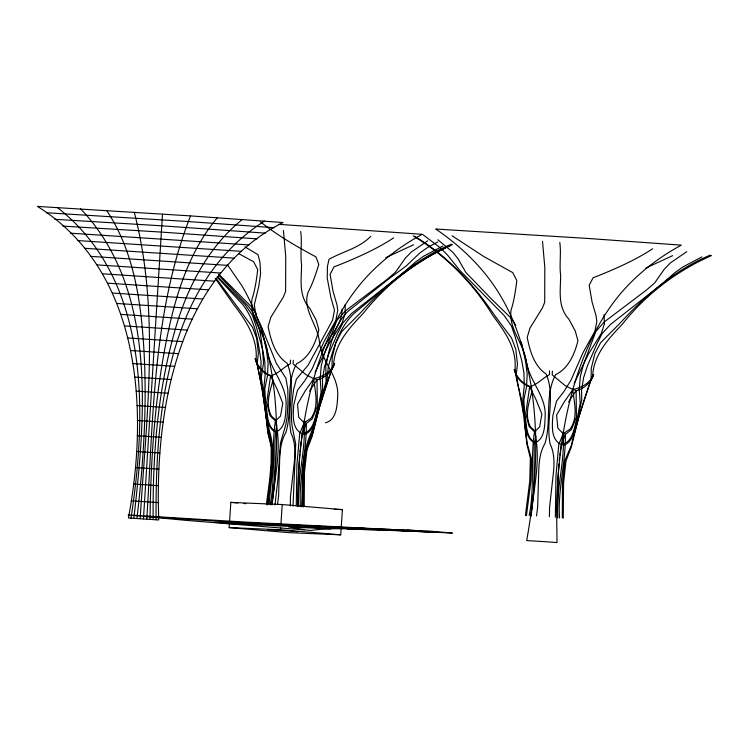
<?xml version="1.0" encoding="UTF-8"?>
<svg xmlns="http://www.w3.org/2000/svg" width="749" height="749" viewBox="0 0 749 749"><rect width="100%" height="100%" fill="white"/><g stroke="black" fill="none" stroke-linecap="round" stroke-linejoin="round"><path stroke-width="1.12" d="M158.301 502.607C157.384 399.161 181.464 273.816 283.019 222.528L190.527 215.899L37.45 206.406C141.187 271.26 148.92 409.563 128.416 517.98L158.741 519.975L158.301 502.607L131.337 500.828M297.493 506.455C297.821 442.884 307.184 377.693 336.348 320.506A202.707 131.89 -85.2 0 1 353.481 292.915C371.41 268.311 395.556 248.78 422.193 234.287L279.077 224.363M300.48 506.614C298.467 478.667 306.931 451.319 306.247 423.55L304.038 420.975M533.878 490.707L534.262 443.53L535.947 435.843M302.933 506.137C303.897 482.543 302.296 457.798 310.966 435.403L314.028 427.351L319.477 406.164L326.845 381.85L328.268 367.001C333.595 347.985 339.344 327.379 354.09 313.391L354.867 312.745C384.696 288.215 413.879 261.579 449.662 245.99M290.331 505.875L290.443 496.83L294.076 464.118C295.331 453.622 295.677 442.678 290.977 432.988C286.53 409.862 296.557 385.286 287.045 363.181C275.061 355.185 270.782 339.962 268.114 326.573L270.885 317.22L283.356 297.016L285.622 291.427L285.725 256.42L283.422 230.42M298.654 506.549C296.632 478.386 306.135 450.776 304.085 422.811L298.729 417.249L297.512 404.179L305.283 390.847L313.756 378.676C322.154 377 331.264 372.206 334.447 363.761M549.42 516.735L549.532 507.691L553.165 474.978C554.419 464.474 554.766 453.538 550.066 443.848C545.618 420.723 555.646 396.146 546.133 374.041C534.149 366.046 529.871 350.822 527.202 337.434L529.974 328.081L542.445 307.876L544.71 302.287L544.804 267.271L542.51 241.281M557.743 517.409C555.721 489.247 565.214 461.637 563.173 433.671L557.808 428.11L556.601 415.04L564.371 401.707L572.845 389.536C581.243 387.86 590.352 383.067 593.536 374.622M304.206 506.165L304.478 472.422L306.921 449.943L312.23 436.19L319.739 406.155L331.994 368.714L332.182 357.451L335.814 342.639L341.591 331.779L360.69 312.623C386.353 284.508 415.704 259.182 451.16 244.249M563.276 518.158L563.566 483.283L566.01 460.804L571.318 447.05L578.827 417.015L591.083 379.574L591.27 368.311L594.893 353.5L600.679 342.639L619.779 323.484C645.432 295.368 674.793 270.043 710.249 255.109M150.015 519.3C150.905 451.619 155.717 383.516 171.437 317.501C180.2 281.802 193.373 246.093 217.425 217.706M301.557 506.801C302.999 482.936 300.583 457.583 310.142 435.113L313.559 427.183L326.058 381.578L325.815 366.158C329.953 347.021 333.455 325.506 348.023 311.303L388.235 279.321L406.389 265.811L419.796 252.993L427.988 247.226L437.856 241.918M303.214 506.961L303.373 472.039L305.826 449.559L312.146 434.776C317.951 410.986 325.075 387.505 333.577 364.613C334.812 343.838 349.24 327.912 362.975 313.681L363.143 313.475C386.699 283.599 417.642 260.006 452.462 244.698M562.302 517.821L562.462 482.899L564.915 460.42L571.234 445.636C577.039 421.846 584.164 398.365 592.665 375.474C593.901 354.698 608.328 338.773 622.063 324.542L622.222 324.336C645.788 294.46 676.731 270.866 711.55 255.559M146.767 519.066C153.358 417.614 152.787 311.856 190.527 215.899M143.462 518.851L162.514 214.064M229.55 521.866L230.842 502.392L282.223 504.545L342.405 509.629L340.729 534.833L289.348 532.679L229.166 527.596L229.4 524.16M229.166 527.596L280.547 529.749L280.697 527.455M280.856 525.161L282.223 504.545M299.787 454.128L299.001 465.307L298.392 505.463M299.946 451.89L301.229 441.002M558.951 463.865L558.089 476.167L557.509 517.952M140.166 518.636C146.345 417.287 160.333 311.912 134.249 212.239M293.318 360.288L293.084 363.939L305.966 374.697L313.756 378.676C314.983 391.999 319.467 406.276 310.938 418.279L304.085 422.811L299.703 433.69L296.904 464.586L296.258 505.781M552.406 371.148L552.172 374.8L565.055 385.557L572.845 389.536C574.071 402.859 578.556 417.137 570.026 429.14L563.173 433.671L558.791 444.55L555.992 475.446L555.346 517.203M267.337 504.91L271.793 470.297L272.346 447.696L268.236 433.334L262.187 388.562L257.104 364.014L258.377 353.303L256.72 338.464L252.413 327.079L216.349 278.684M269.125 503.946C270.838 480.418 276.4 455.954 269.977 432.744L267.646 424.346L261.289 377.599L263.526 362.806C261.907 343.332 261.214 321.387 247.994 305.817L218.39 274.92M273.085 495.22C277.327 472.02 272.383 448.033 276.858 424.983M526.425 515.771L530.882 481.158L531.434 458.557L527.324 444.194L524.749 424.739M532.904 499.489L531.678 510.35M533.148 497.299L533.634 492.898M136.945 518.439C144.782 451.179 148.62 382.954 140.999 315.488C136.618 278.768 127.555 241.534 106.648 210.478M271.971 504.76L272.215 502.654M272.467 500.547L272.964 496.325M531.434 512.456L530.985 516.183M266.363 504.573L269.734 479.145L271.091 463.051L271.25 447.322L267.655 431.892C265.689 407.381 261.167 383.16 256.111 359.211C257.74 338.379 245.906 320.375 233.725 304.609L215.206 278.291M525.452 515.434L529.786 480.783L530.339 458.182L526.884 444.045L523.401 413.401L516.192 374.875L517.465 364.164L515.799 349.324L511.501 337.939L495.126 316.097C473.761 284.536 447.659 255.784 414.497 236.31M267.636 504.601C269.827 480.774 274.874 456.122 269.153 432.463L267.178 424.177L264.575 402.522L260.493 377.327L261.083 361.954C258.293 342.134 255.521 320.563 242.639 304.469L216.995 276.924M277.579 503.918L278.591 496.063L279.555 463.182C279.798 452.705 280.435 441.863 285.846 432.66C292.747 410.19 285.182 384.817 296.548 363.799C309.421 357.582 315.629 343.014 318.859 329.86L316.181 320.16L309.796 308.326C298.411 295.949 301.426 279.911 301.566 264.734C300.134 253.705 302.231 242.592 300.705 231.544M536.527 515.902L537.679 506.923L538.643 474.042C538.887 463.565 539.523 452.724 544.935 443.52C551.835 421.05 544.27 395.678 555.636 374.659C568.51 368.442 574.708 353.874 577.947 340.72L575.269 331.021L568.884 319.186C557.49 306.809 560.514 290.771 560.655 275.595C559.213 264.566 561.319 253.452 559.793 242.404M301.51 438.839L302.081 434.514L306.247 423.55L312.314 418.757L317.333 406.145L317.014 379.809L313.794 378.217M559.194 460.513L559.615 457.274M559.896 455.111L561.17 445.374M270.08 504.695C275.829 477.047 271.072 448.604 275.417 420.947L280.529 416.07L282.794 403.224L277.055 389.021L270.558 375.876C262.871 373.274 256.767 366.645 255.119 358.621M529.169 515.555C534.908 487.908 530.161 459.465 534.505 431.808L539.617 426.93L541.883 414.085L536.144 399.882L529.646 386.737C521.959 384.134 515.855 377.505 514.207 369.482M133.874 518.261C145.372 416.613 157.477 289.62 80.677 208.868M271.597 504.742C280.238 441.638 279.199 375.352 256.205 315.226A202.736 143.527 -86.9 0 0 241.777 285.556L227.312 264.547M274.986 504.91L277.87 479.472L280.435 443.08L285.715 424.955L287.045 417.848L287.962 403.505L287.831 389.574L285.968 378.395L276.269 363.125L261.261 326.255L256.064 315.245L254.276 304.965L258.751 286.474L260.586 273.741L259.959 262.103L258.002 254.679L245.017 246.936M272.224 504.227C274.452 476.692 282.298 448.276 275.417 420.947L270.033 415.629L266.719 402.55L270.558 375.876C278.3 373.845 283.412 367.244 290.415 363.761L290.472 360.1M531.228 515.64C533.522 487.927 541.377 459.324 534.505 431.808L529.122 426.49L525.807 413.411L529.646 386.737C537.389 384.705 542.501 378.105 549.504 374.622L549.56 370.961M131.009 518.102C147.085 413.083 150.315 279.63 57.289 207.482M272.973 380.192C269.855 392.017 265.165 404.32 271.41 416.107L276.812 421.004M532.062 391.053C528.944 402.878 524.253 415.18 530.498 426.967L535.891 431.864M561.544 444.372L565.336 434.411L571.403 429.617L576.421 417.006L576.103 390.669L572.882 389.077M334.663 363.836C331.873 371.719 325.141 377.88 317.014 379.809L309.515 391.147M593.751 374.697C590.952 382.58 584.229 388.74 576.103 390.669L568.603 402.007M322.201 350.785C328.24 336.778 342.827 324.935 342.012 308.991M315.076 372.496L329.242 343.426L342.199 322.669L345.326 313.035L345.083 304.759M574.155 383.357L588.33 354.286L601.288 333.53L604.415 323.896L604.04 314.655M370.811 236.253C359.539 248.078 342.873 251.458 329.017 259.276L327.444 266.475L327.229 278.057L330.833 297.231L334.485 310.161L332.565 320.197L308.12 365.194L296.417 379.069L293.477 389.939L291.96 403.767L291.398 418.139L291.988 425.366L295.696 444.073L293.009 506.081M242.376 219.438C208.082 246.936 187.213 287.476 175.322 329.101C157.552 390.838 152.581 455.532 153.142 519.534M264.519 221.058C166.531 283.459 155.268 414.534 156.082 519.759M427.707 240.794L411.304 252.029L405.246 258.283L395.538 272.13L387.355 279.199L345.214 311.05L336.807 320.553L324.411 353.565L321.246 365.746L320.179 378.638L321.124 392.214L318.297 406.801C314.889 416.051 314.393 431.349 302.381 433.737C291.445 429.083 293.112 414.319 293.795 404.732L297.465 390.22L304.787 380.754L311.987 369.201L324.017 341.619L335.824 320.469L337.752 310.423L336.928 304.703L333.043 291.314L330.094 274.359L333.988 266.925C354.577 258.836 375.015 250.016 393.609 237.91M686.786 251.655L670.392 262.89L664.335 269.144L654.626 282.982L646.443 290.06L604.293 321.911L595.895 331.414L583.499 364.426L580.325 376.607L579.267 389.499L580.213 403.074L577.376 417.661C573.977 426.911 573.481 442.21 561.469 444.597C550.534 439.944 552.191 425.179 552.884 415.592L556.544 401.08L563.875 391.615L571.075 380.061L583.106 352.479L594.903 331.33L596.841 321.284L596.017 315.563L592.122 302.175L589.173 285.219L593.077 277.785C613.665 269.696 634.103 260.877 652.697 248.771M442.856 246.018L423.541 256.252L415.676 261.888L401.604 274.218L351.73 313.307L343.051 322.707L337.893 332.837L328.343 354.923L324.486 366.86L322.482 379.434L322.622 389.077L318.868 406.997C315.104 416.023 315.591 430.834 304.384 434.429L302.128 433.175M701.944 256.879L682.629 267.112L674.765 272.748L660.693 285.079L610.819 324.167L602.14 333.567L596.972 343.697L587.431 365.784L583.565 377.721L581.57 390.295L581.711 399.938L577.956 417.858C574.193 426.883 574.68 441.695 563.473 445.29L561.216 444.035M413.551 244.792L385.726 257.647M672.639 255.652L645.881 268.058M325.412 422.792C336.881 420.02 337.134 405.097 337.724 395.697C338.791 375.567 321.124 361.542 319.364 341.441C317.604 324.551 302.128 309.515 308.101 292.222C312.829 283.403 315.835 273.928 318.802 264.416L315.9 256.87C296.641 246.552 277.654 235.523 260.53 221.873M347.705 529.066L360.335 528.813L434.776 532.249M381.101 529.281L311.49 526.098M383.113 530.142L417.951 531.518A522.746 10.945 3.8 0 1 452.471 533.054L427.679 530.947L407.344 530.17M389.358 530.367C363.405 530.461 337.022 526.547 311.238 530.451L184.947 520.265L128.107 514.928L216.349 520.34A485.942 10.177 3.8 0 0 249.436 522.287L419.14 530.919M388.647 529.477L398.112 529.833M413.972 530.479L376.316 528.85M330.384 527.474L359.389 529.356M423.241 531.518L365.999 528.934M214.317 522.399L311.256 526.088M334.232 509.292L342.405 509.629M227.265 523.485L329.008 528.223L349.39 528.232M136.14 391.109L168.169 393.234M137.03 405.565L165.473 407.447M137.413 420.451L163.17 422.164M137.282 435.759L161.297 437.35M136.627 451.46L159.855 453.005M330.815 528.888L321.181 528.438M132.91 363.565L174.723 366.336M134.764 377.103L171.259 379.528M135.429 467.554L158.872 469.108M328.268 527.296L330.815 527.408L324.383 526.369M423.251 531.518L429.402 531.79M130.598 350.513L178.552 353.687M133.668 484.013L158.339 485.652M124.652 325.927L187.231 330.056M127.836 337.958L182.728 341.591M112.612 293.065L202.586 298.991M117.022 303.467L197.165 308.757M121.038 314.421L192.053 319.111M267.599 529.73L285.949 530.826A23.331 0.487 3.8 0 1 295.256 531.518L297.924 531.734M96.986 264.874L220.627 273.011M102.594 273.797L214.308 281.156M107.809 283.188L208.288 289.807M320.844 528.419L288.674 527.024L304.206 529.627M54.808 219.298L161.784 225.823L265.361 233.136M62.869 226.104L161.4 232.087L257.066 238.865M70.509 233.182L249.117 244.923M77.746 240.569L241.496 251.336M84.562 248.293L234.212 258.133M90.985 256.383L227.265 265.352M46.335 212.744L188.074 221.526L274.012 227.705M357.985 528.008L368.152 528.588M150.596 516.801L227.256 521.884L368.386 528.71L365.755 528.373M230.842 502.392L237.789 502.982M243.575 503.468L245.887 503.665M280.547 529.749L340.729 534.833M531.771 387.177C523.794 384.565 516.464 377.861 514.423 369.557M272.683 376.316C264.706 373.704 257.375 367.001 255.334 358.696M535.956 443.099C525.302 438.324 526.968 423.868 524.731 414.412L523.851 399.704L526.556 386.727L527.193 374.069L525.648 361.776L521.332 342.115M276.868 432.239C266.213 427.464 267.88 413.008 265.652 403.552L264.762 388.843L267.468 375.867L268.105 363.209L266.56 350.916L261.504 327.884M238.491 253.508L253.611 261.719L257.722 269.677C256.514 279.658 255.109 289.601 251.982 299.197C249.286 317.548 264.144 332.228 267.121 349.746C269.687 369.519 286.483 384.106 286.127 404.235C285.584 413.514 286.38 427.838 275.829 432.014C265.071 427.37 267.627 412.605 265.071 403.355L263.751 388.497L265.165 375.071L264.865 362.095L262.627 349.558L256.111 326.03L252.347 315.076L244.989 304.562L217.903 276.905M413.186 235.86C445.683 255.428 472.891 282.944 492.673 315.254L492.814 315.469C503.394 329.775 514.619 344.793 515.19 363.387C514.376 380.473 522.68 396.399 523.476 413.429M452.096 235.776L483.929 256.626L512.691 272.58L516.81 280.538C515.602 290.518 514.189 300.461 511.071 310.058C508.374 328.408 523.233 343.089 526.21 360.606C528.775 380.38 545.572 394.966 545.216 415.096C544.673 424.374 545.459 438.699 534.917 442.874C524.16 438.231 526.716 423.466 524.16 414.216L522.839 399.357L524.253 385.932L523.954 372.955L521.716 360.419L515.2 336.891L511.436 325.937L504.077 315.423L459.792 270.361L447.556 255.1L440.543 247.994L422.792 234.54M437.95 239.774L452.771 252.216L457.985 258.695L465.869 272.458L491.363 298.926L510.603 317.67L515.752 325.253M218.792 274.162L251.514 306.809L256.018 313.438M563.126 431.836L565.336 434.411C565.972 462.367 557.528 489.902 559.559 518.036M556.61 508.262L557.013 542.594L554.344 542.379A23.331 0.487 3.8 0 0 545.038 541.686L526.687 540.591C539.392 469.754 541.227 394.283 515.293 326.087A202.736 143.527 -86.9 0 0 500.866 296.417C484.875 269.153 461.712 246.721 435.712 229.025L588.789 238.519L681.281 245.148C654.645 259.641 630.499 279.171 612.57 303.776A202.707 131.89 -85.2 0 0 595.436 331.367C567.573 385.81 557.968 447.687 556.61 508.262"/></g></svg>
